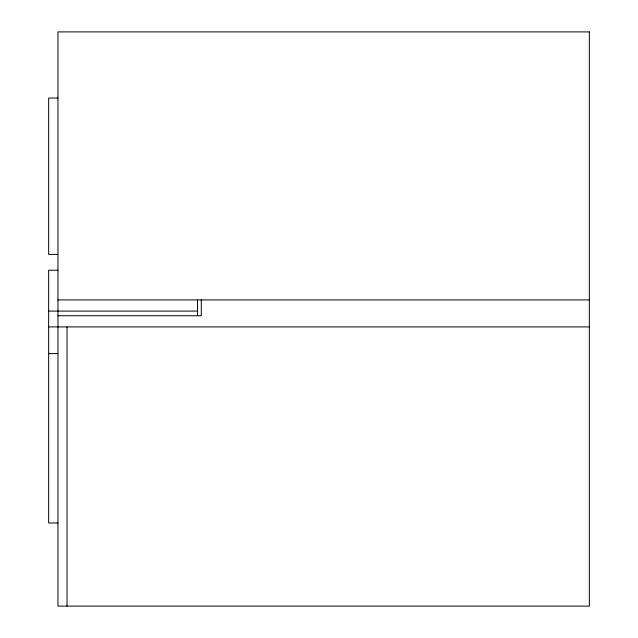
<?xml version="1.0" encoding="UTF-8"?>
<svg xmlns="http://www.w3.org/2000/svg" width="638" height="638" viewBox="0 0 638 638"><rect width="100%" height="100%" fill="white"/><g stroke="black" fill="none" stroke-linecap="round" stroke-linejoin="round"><path stroke-width="0.96" d="M57.954 98.053L48.648 98.053L48.648 254.395L57.954 254.395M57.954 270.217L48.648 270.217L48.648 522.985L57.954 522.985M57.954 299.924L589.352 299.924M48.648 311.089L197.549 311.089M57.954 315.746L201.273 315.746L201.273 299.804M48.648 326.911L589.352 326.911M48.648 353.611L57.954 353.611M197.549 299.804L197.549 315.746M67.038 326.911L67.038 606.1M589.352 31.9L57.954 31.9L57.954 606.1L589.352 606.1L589.352 31.9"/></g></svg>
